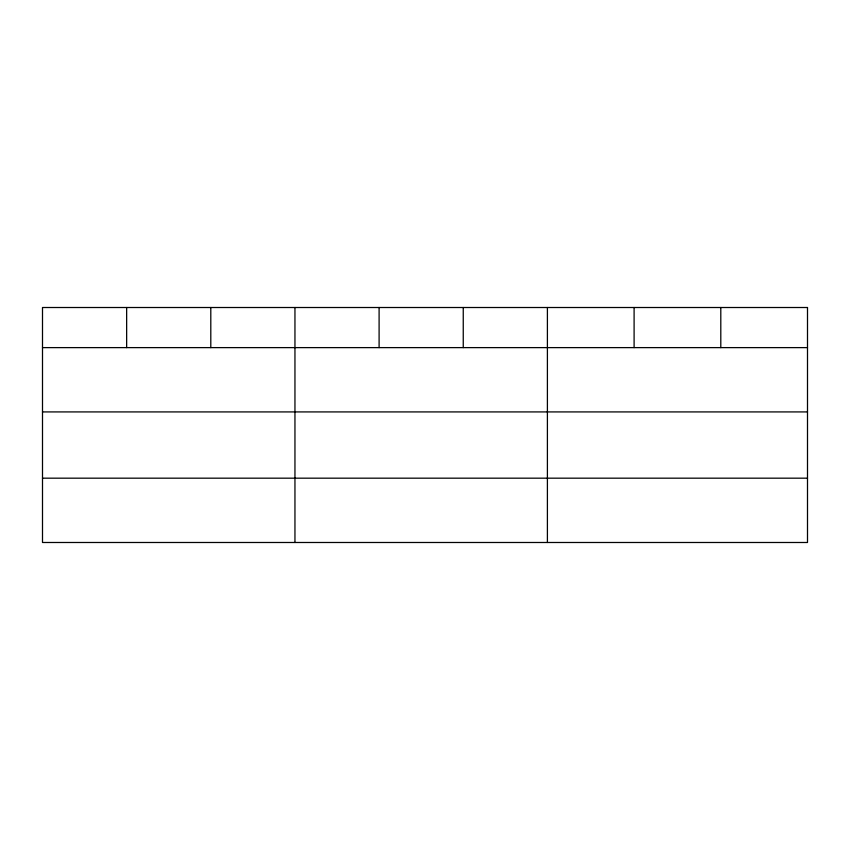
<?xml version="1.0" encoding="UTF-8"?>
<svg xmlns="http://www.w3.org/2000/svg" width="850" height="850" viewBox="0 0 850 850"><rect width="100%" height="100%" fill="white"/><g stroke="black" fill="none" stroke-linecap="round" stroke-linejoin="round"><path stroke-width="1.27" d="M42.5 347.618L807.5 347.618M42.5 411.921L807.5 411.921M42.5 478.178L807.5 478.178M720.8 307.509L720.8 347.618M634.1 307.509L634.1 347.618M547.4 307.509L547.4 542.491M463.25 307.509L463.25 347.618M379.1 307.509L379.1 347.618M294.95 307.509L294.95 542.491M210.8 307.509L210.8 347.618M126.65 307.509L126.65 347.618M807.5 307.509L42.5 307.509L42.5 542.491L807.5 542.491L807.5 307.509"/></g></svg>
